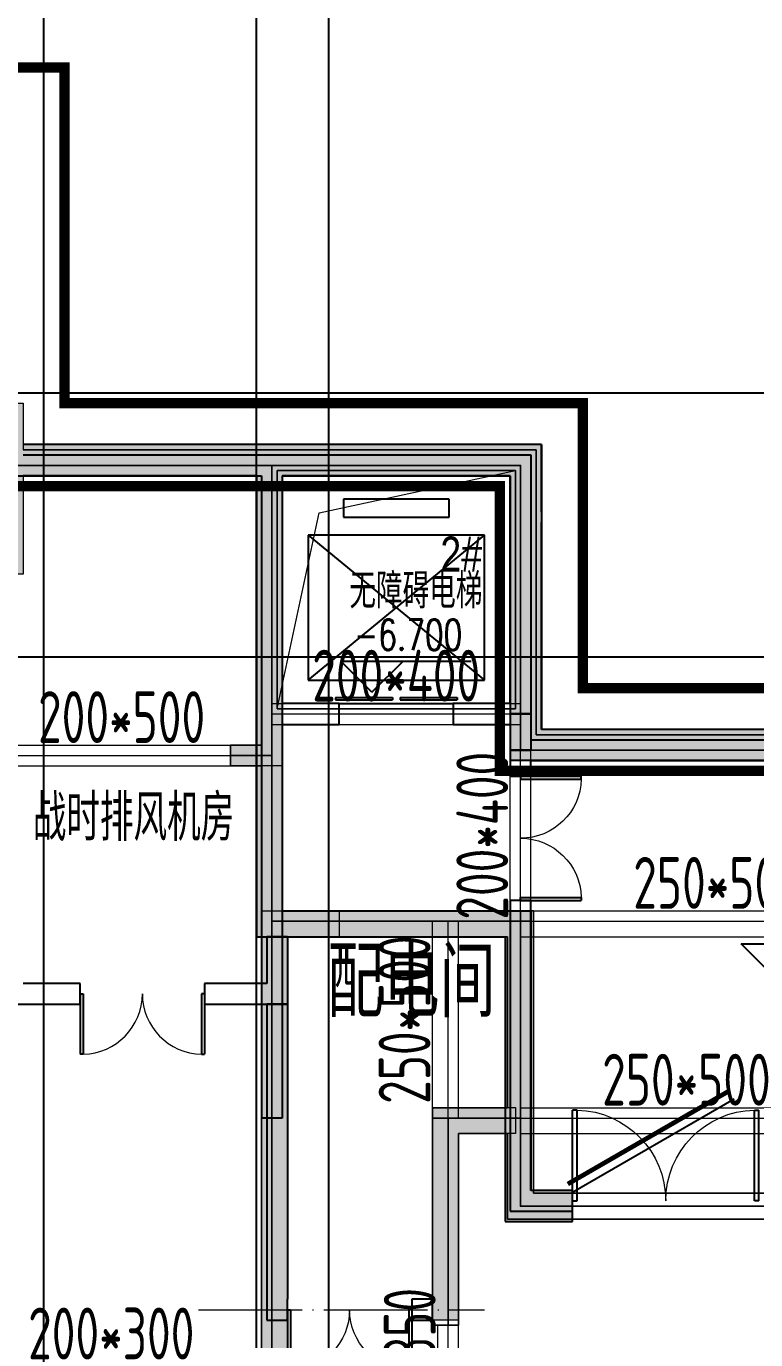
# Model space of a CAD drawing. Extents: x 369444 to 684549, y -549309 to 575337.
# Drawn here: x 397205 to 404243, y 456117 to 468795 of the extents above; entities that cross this region are included whole.
import ezdxf

# ---------------------------------------------------------------- set-up
doc = ezdxf.new("R2010")
doc.units = 0
doc.header["$LTSCALE"] = 1000
doc.header["$MEASUREMENT"] = 0
doc.linetypes.add('DASH', pattern=[0.35, 0.25, -0.1])
doc.linetypes.add('DOTE', pattern=[2.42, 2, -0.2, 0.02, -0.2])
for name, color, linetype, lineweight, true_color in [('-1-0-1', 7, 'Continuous', 0, 0xc0c0c0), ('-1-1-2', 7, 'Continuous', 0, 0xc0c0c0), ('-2-0-1', 1, 'Continuous', 0, 0xff0000), ('-2-1-2', 9, 'Continuous', 0, 0x808080), ('1-6-1', 7, 'Continuous', 0, 0x55ff55), ('1-6-2', 7, 'Continuous', 0, 0x55ff55), ('12-6-1', 4, 'Continuous', 0, 0x00ffff), ('12-6-2', 4, 'Continuous', 0, 0x00ffff), ('12-6-5', 4, 'Continuous', 0, 0x00ffff), ('22-0-1', 7, 'Continuous', 0, 0x969696), ('22-0-2', 7, 'Continuous', 0, 0x969696)]:
    doc.layers.add(name, color=color, linetype=linetype, lineweight=lineweight, true_color=true_color)
for name, color, linetype in [('DIM_ELEV', 3, 'Continuous'), ('DOTE', 1, 'Continuous'), ('EVTR', 2, 'Continuous'), ('HS-A-轮廓线-地下室', 3, 'DASH'), ('PUB_HATCH', 8, 'Continuous'), ('PUB_TEXT', 7, 'Continuous'), ('WALL', 9, 'Continuous'), ('WINDOW', 4, 'Continuous'), ('二期轮廓线', 8, 'DASH'), ('人防墙', 7, 'Continuous'), ('防火分区线', 7, 'Continuous')]:
    doc.layers.add(name, color=color, linetype=linetype)
doc.layers.add('DOTE2', color=122, linetype='DOTE', lineweight=9)
doc.layers.add('TEXT', color=7, linetype='Continuous', lineweight=13)
doc.styles.add('_HZTXT', font='txt.shx', dxfattribs={"width": 0.8, "bigfont": 'HZTXT.shx'})
doc.styles.add('_TCH_DIM', font='SIMPLEX', dxfattribs={"bigfont": 'GBCBIG'})
doc.styles.add('HNSJY', font='hnsjy-07.shx', dxfattribs={"width": 0.8, "bigfont": 'hnsjy-hz.shx'})
doc.styles.add('yjkcad', font='yjkeng.shx', dxfattribs={"width": 0.7, "height": 250, "bigfont": 'yjkchn.shx'})

# ---------------------------------------------------------------- blocks, each defined once
blk = doc.blocks.new('$DorLib2D$00000002')
for p, q in [((-0.5, 0), (-0.5, 0.4875)), ((-0.475, 0.4875), (-0.5, 0.4875)), ((-0.475, 0), (-0.475, 0.4875)), ((0.475, 0), (0.475, 0.4875)), ((0.475, 0.4875), (0.5, 0.4875)), ((0.5, 0), (0.5, 0.4875)), ((-0.5, 0), (-0.475, 0)), ((0.5, 0), (0.475, 0))]:
    blk.add_line(p, q)
at = {"lineweight": 13}
for centre, start, end in [((-0.4875, 0), 0, 88.53072), ((0.4875, 0), 91.46928, 180)]:
    blk.add_arc(centre, 0.4875, start, end, dxfattribs=at)
blk = doc.blocks.new('$DORLIB2D$00000127')
at = {"color": 0}
for points in [[(-0.533, 0.795), (-0.533, 0.69)], [(-0.033, 0.795), (-0.533, 0.795)], [(-0.033, 0.795), (-0.033, 0.69)], [(0.533, 0.795), (0.033, 0.795)], [(0.033, 0.795), (0.033, 0.69)], [(0.533, 0.795), (0.533, 0.69)], [(-0.033, 0.69), (-0.533, 0.69)], [(0.533, 0.69), (0.033, 0.69)], [(0.5, 0.5), (-0.5, 0.5)]]:
    blk.add_lwpolyline(points, dxfattribs=at)
blk = doc.blocks.new('$DorLib2D$00000194')
at = {"color": 0}
blk.add_line((-0.5, 0.075), (0.366, 0.575), dxfattribs=at)
at = {"color": 0, "const_width": 0.025}
blk.add_lwpolyline([(-0.525, 0.1183), (0.341, 0.6183)], dxfattribs=at)

msp = doc.modelspace()

# ---------------------------------------------------------------- hatches: boundary and pattern name
at = {"layer": 'PUB_HATCH'}
h = msp.add_hatch(color=256, dxfattribs=at)
h.dxf.hatch_style = 1
h.paths.add_polyline_path([(433674.5, 461707), (433674.5, 462107), (434074.5, 462107), (434074.5, 461707)], flags=17)
h.paths.add_polyline_path([(405174.5, 461707), (405174.5, 462107), (404774.5, 462107), (404774.5, 461707)], flags=17)
h.paths.add_polyline_path([(419974.5, 457857), (420074.5, 457857), (420074.5, 458357), (419574.5, 458357), (419574.5, 457857), (419724.5, 457857)], flags=17)
h.paths.add_polyline_path([(420174.5, 458357), (419574.5, 458357), (419574.5, 455257), (419974.5, 455257), (419974.5, 455457), (419824.5, 455457), (419824.5, 458107), (420174.5, 458107)])
h.paths.add_polyline_path([(399474.5, 455257), (399474.5, 460257), (400224.5, 460257), (400224.5, 460007), (399724.5, 460007), (399724.5, 455257)])
h.paths.add_polyline_path([(409249.5, 456957), (409249.5, 460257), (409499.5, 460257), (409499.5, 456957)])
h.paths.add_polyline_path([(393024.5, 457657), (393024.5, 452107), (393524.5, 452107), (393524.5, 451857), (392774.5, 451857), (392774.5, 457657)])
h.paths.add_polyline_path([(396324.5, 451857), (395424.5, 451857), (395424.5, 452107), (396324.5, 452107), (396324.5, 454357), (396574.5, 454357), (396574.5, 452107), (397124.5, 452107), (397124.5, 451857)])
h.paths.add_polyline_path([(402924.5, 453557), (402924.5, 451107), (403824.5, 451107), (403824.5, 450857), (402674.5, 450857), (402674.5, 453557)])
h.paths.add_polyline_path([(405624.5, 459557), (405624.5, 460257), (407674.5, 460257), (407674.5, 460007), (405874.5, 460007), (405874.5, 459557)])
h.paths.add_polyline_path([(416074.5, 453557), (416074.5, 450857), (414924.5, 450857), (414924.5, 451107), (415824.5, 451107), (415824.5, 453557)])
h.paths.add_polyline_path([(413574.5, 458107), (413074.5, 458107), (413074.5, 455457), (413274.5, 455457), (413274.5, 455257), (412824.5, 455257), (412824.5, 458357), (413574.5, 458357)])
h.paths.add_polyline_path([(419274.5, 453557), (419274.5, 450857), (418624.5, 450857), (418624.5, 451107), (419024.5, 451107), (419024.5, 453557)])
h.paths.add_polyline_path([(406974.5, 461656.8), (406974.5, 462557), (410374.5, 462557), (410374.5, 461656.8), (410174.5, 461656.8), (410174.5, 462357), (407174.5, 462357), (407174.5, 461656.7)], flags=17)
h.paths.add_polyline_path([(405274.5, 455457), (405674.5, 455457), (405674.5, 458107), (405174.5, 458107), (405174.5, 458357), (405874.5, 458357), (405874.5, 455257), (405274.5, 455257)])
h.paths.add_polyline_path([(399724.5, 451107), (400124.5, 451107), (400124.5, 450857), (399474.5, 450857), (399474.5, 451857), (398924.5, 451857), (398924.5, 452107), (399474.5, 452107), (399474.5, 453757), (399724.5, 453757), (399724.5, 452107)])
h.paths.add_polyline_path([(405924.5, 451107), (406124.5, 451107), (406124.5, 450857), (405924.5, 450857), (405524.5, 450857), (405524.5, 451107), (405674.5, 451107), (405674.5, 453557), (405924.5, 453557)])
h.paths.add_polyline_path([(418674.5, 458357), (419274.5, 458357), (419274.5, 455257), (418874.5, 455257), (418874.5, 455457), (419024.5, 455457), (419024.5, 458107), (418674.5, 458107)])
h.paths.add_polyline_path([(396324.5, 456907), (396324.5, 457407), (394524.5, 457407), (394524.5, 457657), (396574.5, 457657), (396574.5, 456907)])
h.paths.add_polyline_path([(401924.5, 458107), (401374.5, 458107), (401374.5, 456307), (401124.5, 456307), (401124.5, 458357), (401924.5, 458357)])
h.paths.add_polyline_path([(410174.5, 464207), (410174.5, 464757), (407974.5, 464757), (407974.5, 464207), (407774.5, 464207), (407774.5, 464957), (410374.5, 464957), (410374.5, 464207)], flags=17)
h.paths.add_polyline_path([(413074.5, 451107), (413224.5, 451107), (413224.5, 450857), (412824.5, 450857), (412624.5, 450857), (412624.5, 451107), (412824.5, 451107), (412824.5, 453557), (413074.5, 453557)])
h.paths.add_polyline_path([(439124.5, 455257), (439124.5, 460007), (438624.5, 460007), (438624.5, 460257), (439374.5, 460257), (439374.5, 455257)])
h.paths.add_polyline_path([(429349.5, 456957), (429349.5, 460257), (429599.5, 460257), (429599.5, 456957)])
h.paths.add_polyline_path([(446074.5, 457657), (446074.5, 451857), (445324.5, 451857), (445324.5, 452107), (445824.5, 452107), (445824.5, 457657)])
h.paths.add_polyline_path([(441724.5, 451857), (441724.5, 452107), (442274.5, 452107), (442274.5, 454357), (442524.5, 454357), (442524.5, 452107), (443424.5, 452107), (443424.5, 451857), (442524.5, 451857)])
h.paths.add_polyline_path([(432974.5, 459557), (432974.5, 460007), (431174.5, 460007), (431174.5, 460257), (433224.5, 460257), (433224.5, 459557)])
h.paths.add_polyline_path([(423024.5, 453557), (423024.5, 451107), (423924.5, 451107), (423924.5, 450857), (422774.5, 450857), (422774.5, 453557)])
h.paths.add_polyline_path([(425274.5, 458357), (426024.5, 458357), (426024.5, 455257), (425574.5, 455257), (425574.5, 455457), (425774.5, 455457), (425774.5, 458107), (425274.5, 458107)])
h.paths.add_polyline_path([(419824.5, 453557), (419824.5, 451107), (420224.5, 451107), (420224.5, 450857), (419574.5, 450857), (419574.5, 453557)])
h.paths.add_polyline_path([(431674.5, 461656.8), (431674.5, 462357), (428674.5, 462357), (428674.5, 461656.8), (428474.5, 461656.8), (428474.5, 462557), (431874.5, 462557), (431874.5, 461656.8)], flags=17)
h.paths.add_polyline_path([(433574.5, 455257), (432974.5, 455257), (432974.5, 458357), (433674.5, 458357), (433674.5, 458107), (433174.5, 458107), (433174.5, 455457), (433574.5, 455457)])
h.paths.add_polyline_path([(439124.5, 452107), (439124.5, 453757), (439374.5, 453757), (439374.5, 452107), (439924.5, 452107), (439924.5, 451857), (439374.5, 451857), (439374.5, 450857), (438724.5, 450857), (438724.5, 451107), (439124.5, 451107)])
h.paths.add_polyline_path([(444324.5, 457407), (442524.5, 457407), (442524.5, 456907), (442274.5, 456907), (442274.5, 457657), (444324.5, 457657)])
h.paths.add_polyline_path([(432924.5, 453557), (433174.5, 453557), (433174.5, 451107), (433324.5, 451107), (433324.5, 450857), (432924.5, 450857), (432724.5, 450857), (432724.5, 451107), (432924.5, 451107)])
h.paths.add_polyline_path([(436924.5, 458357), (437724.5, 458357), (437724.5, 456307), (437474.5, 456307), (437474.5, 458107), (436924.5, 458107)])
h.paths.add_polyline_path([(436174.5, 453557), (436174.5, 450857), (435024.5, 450857), (435024.5, 451107), (435924.5, 451107), (435924.5, 453557)])
h.paths.add_polyline_path([(428474.5, 464207), (428474.5, 464957), (431074.5, 464957), (431074.5, 464207), (430874.5, 464207), (430874.5, 464757), (428674.5, 464757), (428674.5, 464207)], flags=17)
h.paths.add_polyline_path([(429349.5, 451107), (429349.5, 454357), (429599.5, 454357), (429599.5, 451107), (430324.5, 451107), (430324.5, 450857), (429349.5, 450857), (428624.5, 450857), (428624.5, 451107)])
h.paths.add_polyline_path([(425774.5, 453557), (426024.5, 453557), (426024.5, 451107), (426224.5, 451107), (426224.5, 450857), (426024.5, 450857), (425624.5, 450857), (425624.5, 451107), (425774.5, 451107)])
h.paths.add_polyline_path([(413074.5, 461657.3), (413324.5, 461657.3), (413324.5, 462157.3), (412824.5, 462157.3), (412824.5, 461657.3)], flags=17)
h.paths.add_polyline_path([(425774.5, 461657), (426024.5, 461657), (426024.5, 462157), (425524.5, 462157), (425524.5, 461657)], flags=17)
edge = h.paths.add_edge_path()
edge.add_line((413074.5, 461657), (413074.5, 460057))
edge.add_line((413074.5, 460057), (411074.5, 460057))
edge.add_line((411074.5, 460057), (411074.5, 460257))
edge.add_line((411074.5, 460257), (412824.5, 460257))
edge.add_line((412824.5, 460257), (412824.5, 461657.3))
edge.add_line((404774.5, 461707), (401874.5, 461707))
edge.add_line((401874.5, 461707), (401874.5, 464457))
edge.add_line((401874.5, 464457), (399674.5, 464457))
edge.add_line((399674.5, 464457), (399674.5, 461657))
edge.add_line((399674.5, 461657), (399174.5, 461657))
edge.add_line((399174.5, 461657), (399174.5, 461857))
edge.add_line((399174.5, 461857), (399474.5, 461857))
edge.add_line((399474.5, 461857), (399474.5, 464457))
edge.add_line((399474.5, 464457), (397174.5, 464457))
edge.add_line((397174.5, 464457), (397174.5, 463507))
edge.add_line((397174.5, 463507), (396924.5, 463507))
edge.add_line((396924.5, 463507), (396924.5, 464457))
edge.add_line((396924.5, 464457), (396924.5, 464907))
edge.add_line((396924.5, 464907), (392224.5, 464907))
edge.add_line((392224.5, 464907), (392224.5, 461907))
edge.add_line((392224.5, 461907), (393024.5, 461907))
edge.add_line((393024.5, 461907), (393024.5, 461157))
edge.add_line((393024.5, 461157), (392774.5, 461157))
edge.add_line((392774.5, 461157), (392774.5, 461657))
edge.add_line((392774.5, 461657), (391974.5, 461657))
edge.add_line((391974.5, 461657), (391974.5, 465157))
edge.add_line((391974.5, 465157), (397174.5, 465157))
edge.add_line((397174.5, 465157), (397174.5, 464707))
edge.add_line((397174.5, 464707), (399674.5, 464707))
edge.add_line((399674.5, 464707), (402124.5, 464707))
edge.add_line((402124.5, 464707), (402124.5, 461957))
edge.add_line((402124.5, 461957), (404774.5, 461957))
edge.add_line((426024.5, 461657), (426024.5, 460257))
edge.add_line((426024.5, 460257), (427774.5, 460257))
edge.add_line((427774.5, 460257), (427774.5, 460057))
edge.add_line((427774.5, 460057), (425774.5, 460057))
edge.add_line((425774.5, 460057), (425774.5, 461657))
edge.add_line((434074.5, 461957), (436724.5, 461957))
edge.add_line((436724.5, 461957), (436724.5, 464707))
edge.add_line((436724.5, 464707), (439174.5, 464707))
edge.add_line((439174.5, 464707), (441674.5, 464707))
edge.add_line((441674.5, 464707), (441674.5, 465157))
edge.add_line((441674.5, 465157), (446874.5, 465157))
edge.add_line((446874.5, 465157), (446874.5, 461657))
edge.add_line((446874.5, 461657), (446074.5, 461657))
edge.add_line((446074.5, 461657), (446074.5, 461157))
edge.add_line((446074.5, 461157), (445824.5, 461157))
edge.add_line((445824.5, 461157), (445824.5, 461907))
edge.add_line((445824.5, 461907), (446624.5, 461907))
edge.add_line((446624.5, 461907), (446624.5, 464907))
edge.add_line((446624.5, 464907), (441924.5, 464907))
edge.add_line((441924.5, 464907), (441924.5, 464457))
edge.add_line((441924.5, 464457), (441924.5, 463507))
edge.add_line((441924.5, 463507), (441674.5, 463507))
edge.add_line((441674.5, 463507), (441674.5, 464457))
edge.add_line((441674.5, 464457), (439374.5, 464457))
edge.add_line((439374.5, 464457), (439374.5, 461857))
edge.add_line((439374.5, 461857), (439674.5, 461857))
edge.add_line((439674.5, 461857), (439674.5, 461657))
edge.add_line((439674.5, 461657), (439174.5, 461657))
edge.add_line((439174.5, 461657), (439174.5, 464457))
edge.add_line((439174.5, 464457), (436974.5, 464457))
edge.add_line((436974.5, 464457), (436974.5, 461707))
edge.add_line((436974.5, 461707), (434074.5, 461707))
edge.add_line((405174.5, 462107), (405174.5, 467557))
edge.add_line((405174.5, 467557), (412274.5, 467557))
edge.add_line((412274.5, 467557), (412274.5, 464707))
edge.add_line((412274.5, 464707), (412824.5, 464707))
edge.add_line((412824.5, 464707), (412824.5, 464307))
edge.add_line((412824.5, 464307), (413074.5, 464307))
edge.add_line((413074.5, 464307), (413074.5, 464957))
edge.add_line((413074.5, 464957), (412524.5, 464957))
edge.add_line((412524.5, 464957), (412524.5, 467557))
edge.add_line((412524.5, 467557), (413374.5, 467557))
edge.add_line((413374.5, 467557), (413374.5, 465557))
edge.add_line((413374.5, 465557), (419424.5, 465557))
edge.add_line((404924.5, 462107), (404924.5, 467807))
edge.add_line((404924.5, 467807), (412274.5, 467807))
edge.add_line((412274.5, 467807), (413624.5, 467807))
edge.add_line((413624.5, 467807), (413624.5, 465807))
edge.add_line((413624.5, 465807), (419424.5, 465807))
edge.add_line((419924.5, 465557), (425474.5, 465557))
edge.add_line((425474.5, 465557), (425474.5, 467557))
edge.add_line((425474.5, 467557), (426324.5, 467557))
edge.add_line((426324.5, 467557), (426324.5, 464957))
edge.add_line((426324.5, 464957), (425774.5, 464957))
edge.add_line((425774.5, 464957), (425774.5, 464307))
edge.add_line((425774.5, 464307), (426024.5, 464307))
edge.add_line((426024.5, 464307), (426024.5, 464707))
edge.add_line((426024.5, 464707), (426574.5, 464707))
edge.add_line((426574.5, 464707), (426574.5, 467557))
edge.add_line((426574.5, 467557), (433674.5, 467557))
edge.add_line((433674.5, 467557), (433674.5, 462107))
edge.add_line((419924.5, 465807), (425224.5, 465807))
edge.add_line((425224.5, 465807), (425224.5, 467807))
edge.add_line((425224.5, 467807), (426574.5, 467807))
edge.add_line((426574.5, 467807), (433924.5, 467807))
edge.add_line((433924.5, 467807), (433924.5, 462107))
h.paths.add_polyline_path([(410224.5, 451107), (410224.5, 450857), (408524.5, 450857), (408524.5, 451107), (409249.5, 451107), (409249.5, 454357), (409499.5, 454357), (409499.5, 451107)])
h = msp.add_hatch(color=256, dxfattribs=at)
h.dxf.hatch_style = 1
h.paths.add_polyline_path([(404924.5, 467807), (404924.5, 462107), (405174.5, 462107), (405174.5, 467557), (412274.5, 467557), (412274.5, 464707), (412824.5, 464707), (412824.5, 464307), (413074.5, 464307), (413074.5, 464957), (412524.5, 464957), (412524.5, 467557), (413674.5, 467557), (413674.5, 465557), (419424.5, 465557), (419424.5, 465807), (413924.5, 465807), (413924.5, 467807), (412274.5, 467807)])
h.paths.add_polyline_path([(433674.5, 467557), (433674.5, 462107), (433924.5, 462107), (433924.5, 467807), (426574.5, 467807), (424924.5, 467807), (424924.5, 465807), (419924.5, 465807), (419924.5, 465557), (425174.5, 465557), (425174.5, 467557), (426324.5, 467557), (426324.5, 464957), (425774.5, 464957), (425774.5, 464307), (426024.5, 464307), (426024.5, 464707), (426574.5, 464707), (426574.5, 467557)])
h.paths.add_polyline_path([(396124.5, 465157), (396124.5, 464907), (396924.5, 464907), (396924.5, 463507), (397174.5, 463507), (397174.5, 464457), (399474.5, 464457), (399474.5, 461857), (399174.5, 461857), (399174.5, 461657), (399674.5, 461657), (399674.5, 464457), (401874.5, 464457), (401874.5, 461707), (404774.5, 461707), (404774.5, 461957), (402124.5, 461957), (402124.5, 464707), (397174.5, 464707), (397174.5, 465157)])
h.paths.add_polyline_path([(392824.5, 464907), (392824.5, 465157), (391974.5, 465157), (391974.5, 461657), (392774.5, 461657), (392774.5, 461157), (393024.5, 461157), (393024.5, 461907), (392224.5, 461907), (392224.5, 464907)])
for points in [[(399574.6, 464517), (399674.6, 464757), (397174.6, 464757), (397124.6, 464607), (397174.6, 464457), (399424.6, 464457)], [(401874.6, 464457), (402174.6, 464757), (399674.6, 464757), (399574.6, 464517), (399674.6, 464457)], [(402174.6, 464757), (401874.6, 464457), (401874.6, 461707), (402174.6, 462007)], [(399574.6, 464517), (399424.6, 464457), (399424.6, 460007), (399674.6, 460257), (399674.6, 464457)], [(405174.6, 461707), (404874.6, 462007), (402174.6, 462007), (401874.6, 461707)], [(399674.6, 460257), (399424.6, 460007), (401824.6, 460007), (402074.6, 460257)], [(402074.6, 460257), (401824.6, 460007), (401824.6, 457256.9), (402074.6, 457556.9)], [(401824.6, 457256.9), (402474.6, 457256.9), (402474.6, 457556.9), (402074.6, 457556.9)]]:
    msp.add_hatch(color=256, dxfattribs=at).paths.add_polyline_path(points)

# ---------------------------------------------------------------- linework, layer by layer
at = {"layer": '-1-0-1', "color": 0}
for p in [(399574.4, 464556.9, -3600), (401974.4, 464556.9, -3600), (399574.4, 462156.9, -3600), (401974.4, 462156.9, -3600), (399174.4, 461756.9, -3600), (399574.4, 461756.9, -3600), (401974.4, 461806.9, -3600), (399574.4, 460156.9, -3600), (400174.4, 460156.9, -3600), (401274.4, 460156.9, -3600), (401974.4, 460156.9, -3600), (399574.4, 458256.9, -3600), (401274.4, 458256.9, -3600), (401974.4, 458256.9, -3600), (401974.4, 457407.1, -3600), (402474.3, 457407.1, -3600), (404049.4, 457407.1, -3600), (401274.4, 456256.9, -3600)]:
    msp.add_point(p, dxfattribs=at)
at = {"layer": '-1-1-2', "color": 0}
for p, q in [((399574.4, 464556.9, -3600), (399574.4, 464556.9)), ((401974.4, 464556.9, -3600), (401974.4, 464556.9)), ((399574.4, 462156.9, -3600), (399574.4, 462156.9)), ((401974.4, 462156.9, -3600), (401974.4, 462156.9)), ((399174.4, 461756.9, -3600), (399174.4, 461756.9)), ((399574.4, 461756.9, -3600), (399574.4, 461756.9)), ((401974.4, 461806.9, -3600), (401974.4, 461806.9)), ((399574.4, 460156.9, -3600), (399574.4, 460156.9)), ((400174.4, 460156.9, -3600), (400174.4, 460156.9)), ((401274.4, 460156.9, -3600), (401274.4, 460156.9)), ((401974.4, 460156.9, -3600), (401974.4, 460156.9)), ((399574.4, 458256.9, -3600), (399574.4, 458256.9)), ((401274.4, 458256.9, -3600), (401274.4, 458256.9)), ((401974.4, 458256.9, -3600), (401974.4, 458256.9)), ((401974.4, 457407.1, -3600), (401974.4, 457407.1)), ((402474.3, 457407.1, -3600), (402474.3, 457407.1)), ((404049.4, 457407.1, -3600), (404049.4, 457407.1)), ((401274.4, 456256.9, -3600), (401274.4, 456256.9))]:
    msp.add_line(p, q, dxfattribs=at)
at = {"layer": '-2-0-1', "color": 0}
for p, q in [((397074.4, 464556.9, -3600), (399574.4, 464556.9, -3600)), ((399574.4, 464556.9, -3600), (401974.4, 464556.9, -3600)), ((399574.4, 462156.9, -3600), (399574.4, 464556.9, -3600)), ((401974.4, 462156.9, -3600), (401974.4, 464556.9, -3600)), ((399574.4, 462156.9, -3600), (401974.4, 462156.9, -3600)), ((399574.4, 461756.9, -3600), (399574.4, 462156.9, -3600)), ((401974.4, 461806.9, -3600), (401974.4, 462156.9, -3600)), ((397074.4, 461756.9, -3600), (399174.4, 461756.9, -3600)), ((399174.4, 461756.9, -3600), (399574.4, 461756.9, -3600)), ((399574.4, 460156.9, -3600), (399574.4, 461756.9, -3600)), ((401974.4, 461806.9, -3600), (405074.4, 461806.9, -3600)), ((401974.4, 460156.9, -3600), (401974.4, 461806.9, -3600)), ((399574.4, 460156.9, -3600), (400174.4, 460156.9, -3600)), ((399574.4, 458256.9, -3600), (399574.4, 460156.9, -3600)), ((400174.4, 460156.9, -3600), (401274.4, 460156.9, -3600)), ((401274.4, 458256.9, -3600), (401274.4, 460156.9, -3600)), ((401274.4, 460156.9, -3600), (401974.4, 460156.9, -3600)), ((401974.4, 458256.9, -3600), (401974.4, 460156.9, -3600)), ((401974.4, 460156.9, -3600), (405774.4, 460156.9, -3600)), ((399574.4, 455806.9, -3600), (399574.4, 458256.9, -3600)), ((401274.4, 456256.9, -3600), (401274.4, 458256.9, -3600)), ((401274.4, 458256.9, -3600), (401974.4, 458256.9, -3600)), ((401974.4, 457407.1, -3600), (401974.4, 458256.9, -3600)), ((401974.4, 458256.9, -3600), (405174.4, 458256.9, -3600)), ((401974.4, 457407.1, -3600), (402474.3, 457407.1, -3600)), ((402474.3, 457407.1, -3600), (404049.4, 457407.1, -3600)), ((404049.4, 457407.1, -3600), (405774.4, 457407.1, -3600)), ((401274.4, 455356.9, -3600), (401274.4, 456256.9, -3600))]:
    msp.add_line(p, q, dxfattribs=at)
at = {"layer": '-2-1-2', "color": 0}
for p, q in [((397074.4, 464556.9), (399574.4, 464556.9)), ((399574.4, 464556.9), (401974.4, 464556.9)), ((399574.4, 462156.9), (399574.4, 464556.9)), ((401974.4, 462156.9), (401974.4, 464556.9)), ((399574.4, 462156.9), (401974.4, 462156.9)), ((399574.4, 461756.9), (399574.4, 462156.9)), ((401974.4, 461806.9), (401974.4, 462156.9)), ((397074.4, 461756.9), (399174.4, 461756.9)), ((399174.4, 461756.9), (399574.4, 461756.9)), ((399574.4, 460156.9), (399574.4, 461756.9)), ((401974.4, 461806.9), (405074.4, 461806.9)), ((401974.4, 460156.9), (401974.4, 461806.9)), ((399574.4, 460156.9), (400174.4, 460156.9)), ((399574.4, 458256.9), (399574.4, 460156.9)), ((400174.4, 460156.9), (401274.4, 460156.9)), ((401274.4, 458256.9), (401274.4, 460156.9)), ((401274.4, 460156.9), (401974.4, 460156.9)), ((401974.4, 458256.9), (401974.4, 460156.9)), ((401974.4, 460156.9), (405774.4, 460156.9)), ((399574.4, 455806.9), (399574.4, 458256.9)), ((401274.4, 456256.9), (401274.4, 458256.9)), ((401274.4, 458256.9), (401974.4, 458256.9)), ((401974.4, 457407.1), (401974.4, 458256.9)), ((401974.4, 458256.9), (405174.4, 458256.9)), ((401974.4, 457407.1), (402474.3, 457407.1)), ((402474.3, 457407.1), (404049.4, 457407.1)), ((404049.4, 457407.1), (405774.4, 457407.1)), ((401274.4, 455356.9), (401274.4, 456256.9))]:
    msp.add_line(p, q, dxfattribs=at)
at = {"layer": '1-6-1', "color": 0}
for p, q in [((399574.4, 464706.9, -3600), (397174.4, 464706.9, -3600)), ((397174.4, 464706.9), (399574.4, 464706.9)), ((399574.4, 464706.9, -3600), (399574.4, 464706.9)), ((402124.4, 464706.9, -3600), (399574.4, 464706.9, -3600)), ((399574.4, 464706.9), (402124.4, 464706.9)), ((399574.4, 464706.9), (399574.4, 464706.9, -3600)), ((402124.4, 464706.9), (402124.4, 462156.9)), ((402124.4, 464706.9, -3600), (402124.4, 464706.9)), ((402124.4, 462156.9, -3600), (402124.4, 464706.9, -3600)), ((402124.4, 464706.9), (402124.4, 464706.9, -3600)), ((399474.4, 464456.9), (397174.4, 464456.9)), ((397174.4, 464456.9, -3600), (399474.4, 464456.9, -3600)), ((399474.4, 464456.9, -3600), (399474.4, 462156.9, -3600)), ((399474.4, 464456.9), (399474.4, 464456.9, -3600)), ((399474.4, 462156.9), (399474.4, 464456.9)), ((399474.4, 464456.9, -3600), (399474.4, 464456.9)), ((399674.4, 464456.9), (399674.4, 464456.9, -3600)), ((401874.4, 464456.9), (399674.4, 464456.9)), ((399674.4, 464456.9, -3600), (401874.4, 464456.9, -3600)), ((399674.4, 464456.9), (399674.4, 462156.9)), ((399674.4, 464456.9, -3600), (399674.4, 464456.9)), ((399674.4, 462156.9, -3600), (399674.4, 464456.9, -3600)), ((401874.4, 464456.9, -3600), (401874.4, 462156.9, -3600)), ((401874.4, 464456.9), (401874.4, 464456.9, -3600)), ((401874.4, 462156.9), (401874.4, 464456.9)), ((401874.4, 464456.9, -3600), (401874.4, 464456.9)), ((399474.4, 462156.9, -3600), (399474.4, 462156.9)), ((399474.4, 462156.9, -3600), (399474.4, 461856.9, -3600)), ((399474.4, 462156.9), (399474.4, 462156.9, -3600)), ((399474.4, 461856.9), (399474.4, 462156.9)), ((399674.4, 462156.9), (399674.4, 462156.9, -3600)), ((399674.4, 462156.9), (399674.4, 461756.9)), ((399674.4, 462156.9, -3600), (399674.4, 462156.9)), ((399674.4, 461756.9, -3600), (399674.4, 462156.9, -3600)), ((401874.4, 462156.9, -3600), (401874.4, 461706.9, -3600)), ((401874.4, 462156.9), (401874.4, 462156.9, -3600)), ((401874.4, 461706.9), (401874.4, 462156.9)), ((401874.4, 462156.9, -3600), (401874.4, 462156.9)), ((402124.4, 462156.9), (402124.4, 461956.9)), ((402124.4, 462156.9, -3600), (402124.4, 462156.9)), ((402124.4, 461956.9, -3600), (402124.4, 462156.9, -3600)), ((402124.4, 462156.9), (402124.4, 462156.9, -3600)), ((402124.4, 461956.9, -3600), (402124.4, 461956.9)), ((404924.4, 461956.9, -3600), (402124.4, 461956.9, -3600)), ((402124.4, 461956.9), (404924.4, 461956.9)), ((402124.4, 461956.9), (402124.4, 461956.9, -3600)), ((399174.4, 461856.9, -3600), (399174.4, 461856.9)), ((399474.4, 461856.9, -3600), (399174.4, 461856.9, -3600)), ((399174.4, 461856.9), (399474.4, 461856.9)), ((399174.4, 461856.9, -3600), (399174.4, 461656.9, -3600)), ((399174.4, 461856.9), (399174.4, 461856.9, -3600)), ((399174.4, 461656.9), (399174.4, 461856.9)), ((399474.4, 461856.9), (399474.4, 461856.9, -3600)), ((399474.4, 461856.9, -3600), (399474.4, 461856.9)), ((399674.4, 461756.9), (399674.4, 460256.9)), ((399674.4, 461756.9, -3600), (399674.4, 461756.9)), ((399674.4, 460256.9, -3600), (399674.4, 461756.9, -3600)), ((399674.4, 461756.9), (399674.4, 461756.9, -3600)), ((399174.4, 461656.9), (399174.4, 461656.9, -3600)), ((399474.4, 461656.9), (399174.4, 461656.9)), ((399174.4, 461656.9, -3600), (399474.4, 461656.9, -3600)), ((399174.4, 461656.9, -3600), (399174.4, 461656.9)), ((399474.4, 461656.9, -3600), (399474.4, 460156.9, -3600)), ((399474.4, 461656.9), (399474.4, 461656.9, -3600)), ((399474.4, 460156.9), (399474.4, 461656.9)), ((399474.4, 461656.9, -3600), (399474.4, 461656.9)), ((401874.4, 461706.9), (401874.4, 461706.9, -3600)), ((405174.4, 461706.9), (401874.4, 461706.9)), ((401874.4, 461706.9, -3600), (405174.4, 461706.9, -3600)), ((401874.4, 461706.9, -3600), (401874.4, 461706.9)), ((399674.4, 460256.9), (399674.4, 460256.9, -3600)), ((399674.4, 460256.9, -3600), (399674.4, 460256.9)), ((400174.4, 460256.9, -3600), (399674.4, 460256.9, -3600)), ((399674.4, 460256.9), (400174.4, 460256.9)), ((400174.4, 460256.9, -3600), (400174.4, 460256.9)), ((401274.4, 460256.9, -3600), (400174.4, 460256.9, -3600)), ((400174.4, 460256.9), (401274.4, 460256.9)), ((400174.4, 460256.9), (400174.4, 460256.9, -3600)), ((401274.4, 460256.9, -3600), (401274.4, 460256.9)), ((402099.4, 460256.9, -3600), (401274.4, 460256.9, -3600)), ((401274.4, 460256.9), (402099.4, 460256.9)), ((401274.4, 460256.9), (401274.4, 460256.9, -3600)), ((402099.4, 460256.9), (402099.4, 458256.9)), ((402099.4, 460256.9, -3600), (402099.4, 460256.9)), ((402099.4, 458256.9, -3600), (402099.4, 460256.9, -3600)), ((402099.4, 460256.9), (402099.4, 460256.9, -3600)), ((399474.4, 460156.9, -3600), (399474.4, 460156.9)), ((399474.4, 460156.9, -3600), (399474.4, 458256.9, -3600)), ((399474.4, 460156.9), (399474.4, 460156.9, -3600)), ((399474.4, 458256.9), (399474.4, 460156.9)), ((399724.4, 460006.9), (399724.4, 460006.9, -3600)), ((400174.4, 460006.9), (399724.4, 460006.9)), ((399724.4, 460006.9, -3600), (400174.4, 460006.9, -3600)), ((399724.4, 460006.9), (399724.4, 458256.9)), ((399724.4, 460006.9, -3600), (399724.4, 460006.9)), ((399724.4, 458256.9, -3600), (399724.4, 460006.9, -3600)), ((400174.4, 460006.9), (400174.4, 460006.9, -3600)), ((401274.4, 460006.9), (400174.4, 460006.9)), ((400174.4, 460006.9, -3600), (401274.4, 460006.9, -3600)), ((400174.4, 460006.9, -3600), (400174.4, 460006.9)), ((401274.4, 460006.9), (401274.4, 460006.9, -3600)), ((401849.4, 460006.9), (401274.4, 460006.9)), ((401274.4, 460006.9, -3600), (401849.4, 460006.9, -3600)), ((401274.4, 460006.9, -3600), (401274.4, 460006.9)), ((401849.4, 460006.9, -3600), (401849.4, 458356.9, -3600)), ((401849.4, 460006.9), (401849.4, 460006.9, -3600)), ((401849.4, 458356.9), (401849.4, 460006.9)), ((401849.4, 460006.9, -3600), (401849.4, 460006.9)), ((401124.4, 458356.9, -3600), (401124.4, 456256.9, -3600)), ((401124.4, 458356.9), (401124.4, 458356.9, -3600)), ((401124.4, 456256.9), (401124.4, 458356.9)), ((401124.4, 458356.9, -3600), (401124.4, 458356.9)), ((401849.4, 458356.9, -3600), (401124.4, 458356.9, -3600)), ((401124.4, 458356.9), (401849.4, 458356.9)), ((401849.4, 458356.9, -3600), (401849.4, 458356.9)), ((401849.4, 458356.9), (401849.4, 458356.9, -3600)), ((399474.4, 458256.9, -3600), (399474.4, 458256.9)), ((399474.4, 458256.9, -3600), (399474.4, 455806.9, -3600)), ((399474.4, 458256.9), (399474.4, 458256.9, -3600)), ((399474.4, 455806.9), (399474.4, 458256.9)), ((399724.4, 458256.9), (399724.4, 458256.9, -3600)), ((399724.4, 458256.9), (399724.4, 455806.9)), ((399724.4, 458256.9, -3600), (399724.4, 458256.9)), ((399724.4, 455806.9, -3600), (399724.4, 458256.9, -3600)), ((402099.4, 458256.9), (402099.4, 457532.1)), ((402099.4, 458256.9, -3600), (402099.4, 458256.9)), ((402099.4, 457532.1, -3600), (402099.4, 458256.9, -3600)), ((402099.4, 458256.9), (402099.4, 458256.9, -3600)), ((401374.4, 458106.9), (401374.4, 456256.9)), ((401374.4, 458106.9, -3600), (401374.4, 458106.9)), ((401374.4, 456256.9, -3600), (401374.4, 458106.9, -3600)), ((401374.4, 458106.9), (401374.4, 458106.9, -3600)), ((401849.4, 458106.9), (401374.4, 458106.9)), ((401374.4, 458106.9, -3600), (401849.4, 458106.9, -3600)), ((401849.4, 458106.9, -3600), (401849.4, 457282.1, -3600)), ((401849.4, 458106.9), (401849.4, 458106.9, -3600)), ((401849.4, 457282.1), (401849.4, 458106.9)), ((401849.4, 458106.9, -3600), (401849.4, 458106.9)), ((402099.4, 457532.1, -3600), (402099.4, 457532.1)), ((402474.3, 457532.1, -3600), (402099.4, 457532.1, -3600)), ((402099.4, 457532.1), (402474.3, 457532.1)), ((402099.4, 457532.1), (402099.4, 457532.1, -3600)), ((402474.3, 457532.1, -3600), (402474.3, 457532.1)), ((404049.4, 457532.1, -3600), (402474.3, 457532.1, -3600)), ((402474.3, 457532.1), (404049.4, 457532.1)), ((402474.3, 457532.1), (402474.3, 457532.1, -3600)), ((404049.4, 457532.1, -3600), (404049.4, 457532.1)), ((405674.4, 457532.1, -3600), (404049.4, 457532.1, -3600)), ((404049.4, 457532.1), (405674.4, 457532.1)), ((404049.4, 457532.1), (404049.4, 457532.1, -3600)), ((401849.4, 457282.1), (401849.4, 457282.1, -3600)), ((402474.3, 457282.1), (401849.4, 457282.1)), ((401849.4, 457282.1, -3600), (402474.3, 457282.1, -3600)), ((401849.4, 457282.1, -3600), (401849.4, 457282.1)), ((402474.3, 457282.1), (402474.3, 457282.1, -3600)), ((404049.4, 457282.1), (402474.3, 457282.1)), ((402474.3, 457282.1, -3600), (404049.4, 457282.1, -3600)), ((402474.3, 457282.1, -3600), (402474.3, 457282.1)), ((404049.4, 457282.1), (404049.4, 457282.1, -3600)), ((405674.4, 457282.1), (404049.4, 457282.1)), ((404049.4, 457282.1, -3600), (405674.4, 457282.1, -3600)), ((404049.4, 457282.1, -3600), (404049.4, 457282.1)), ((401124.4, 456256.9, -3600), (401124.4, 456256.9)), ((401124.4, 456256.9, -3600), (401374.4, 456256.9, -3600)), ((401124.4, 456256.9), (401124.4, 456256.9, -3600)), ((401374.4, 456256.9), (401124.4, 456256.9)), ((401374.4, 456256.9), (401374.4, 456256.9, -3600)), ((401374.4, 456256.9, -3600), (401374.4, 456256.9))]:
    msp.add_line(p, q, dxfattribs=at)
at = {"layer": '1-6-2', "color": 0}
for p, q in [((399574.4, 464556.9), (397074.4, 464556.9)), ((397074.4, 464556.9, -3600), (399574.4, 464556.9, -3600)), ((399574.4, 464556.9), (399574.4, 464556.9, -3600)), ((401974.4, 464556.9), (399574.4, 464556.9)), ((399574.4, 464556.9, -3600), (401974.4, 464556.9, -3600)), ((399574.4, 464556.9), (399574.4, 462156.9)), ((399574.4, 464556.9, -3600), (399574.4, 464556.9)), ((399574.4, 462156.9, -3600), (399574.4, 464556.9, -3600)), ((399574.4, 464556.9, -3600), (399574.4, 464556.9)), ((401974.4, 464556.9), (401974.4, 462156.9)), ((401974.4, 464556.9, -3600), (401974.4, 464556.9)), ((401974.4, 462156.9, -3600), (401974.4, 464556.9, -3600)), ((401974.4, 464556.9, -3600), (401974.4, 464556.9)), ((399574.4, 462156.9), (399574.4, 462156.9, -3600)), ((399574.4, 462156.9), (399574.4, 461756.9)), ((399574.4, 462156.9, -3600), (399574.4, 462156.9)), ((399574.4, 461756.9, -3600), (399574.4, 462156.9, -3600)), ((401974.4, 462156.9), (401974.4, 461806.9)), ((401974.4, 462156.9, -3600), (401974.4, 462156.9)), ((401974.4, 461806.9, -3600), (401974.4, 462156.9, -3600)), ((401974.4, 462156.9), (401974.4, 462156.9, -3600)), ((399174.4, 461756.9), (399174.4, 461756.9, -3600)), ((399574.4, 461756.9), (399174.4, 461756.9)), ((399174.4, 461756.9, -3600), (399574.4, 461756.9, -3600)), ((399574.4, 461756.9), (399574.4, 460156.9)), ((399574.4, 461756.9, -3600), (399574.4, 461756.9)), ((399574.4, 460156.9, -3600), (399574.4, 461756.9, -3600)), ((399574.4, 461756.9, -3600), (399574.4, 461756.9)), ((399574.4, 461756.9), (399574.4, 461756.9, -3600)), ((401974.4, 461806.9), (401974.4, 461806.9, -3600)), ((405074.4, 461806.9), (401974.4, 461806.9)), ((401974.4, 461806.9, -3600), (405074.4, 461806.9, -3600)), ((401974.4, 461806.9), (401974.4, 461806.9, -3600)), ((399574.4, 460156.9), (399574.4, 460156.9, -3600)), ((399574.4, 460156.9), (399574.4, 460156.9, -3600)), ((400174.4, 460156.9), (399574.4, 460156.9)), ((399574.4, 460156.9, -3600), (400174.4, 460156.9, -3600)), ((399574.4, 460156.9), (399574.4, 458256.9)), ((399574.4, 460156.9, -3600), (399574.4, 460156.9)), ((399574.4, 458256.9, -3600), (399574.4, 460156.9, -3600)), ((400174.4, 460156.9), (400174.4, 460156.9, -3600)), ((401274.4, 460156.9), (400174.4, 460156.9)), ((400174.4, 460156.9, -3600), (401274.4, 460156.9, -3600)), ((400174.4, 460156.9, -3600), (400174.4, 460156.9)), ((401274.4, 460156.9), (401274.4, 460156.9, -3600)), ((401974.4, 460156.9), (401274.4, 460156.9)), ((401274.4, 460156.9, -3600), (401974.4, 460156.9, -3600)), ((401274.4, 460156.9, -3600), (401274.4, 460156.9)), ((401974.4, 460156.9), (401974.4, 458256.9)), ((401974.4, 460156.9, -3600), (401974.4, 460156.9)), ((401974.4, 458256.9, -3600), (401974.4, 460156.9, -3600)), ((401974.4, 460156.9, -3600), (401974.4, 460156.9)), ((399574.4, 458256.9), (399574.4, 458256.9, -3600)), ((399574.4, 458256.9), (399574.4, 455806.9)), ((399574.4, 458256.9, -3600), (399574.4, 458256.9)), ((399574.4, 455806.9, -3600), (399574.4, 458256.9, -3600)), ((401274.4, 458256.9), (401274.4, 456256.9)), ((401274.4, 458256.9, -3600), (401274.4, 458256.9)), ((401274.4, 456256.9, -3600), (401274.4, 458256.9, -3600)), ((401274.4, 458256.9), (401274.4, 458256.9, -3600)), ((401974.4, 458256.9), (401274.4, 458256.9)), ((401274.4, 458256.9, -3600), (401974.4, 458256.9, -3600)), ((401974.4, 458256.9), (401974.4, 457407.1)), ((401974.4, 458256.9, -3600), (401974.4, 458256.9)), ((401974.4, 457407.1, -3600), (401974.4, 458256.9, -3600)), ((401974.4, 458256.9), (401974.4, 458256.9, -3600)), ((401974.4, 458256.9, -3600), (401974.4, 458256.9)), ((401974.4, 457407.1), (401974.4, 457407.1, -3600)), ((402474.3, 457407.1), (401974.4, 457407.1)), ((401974.4, 457407.1, -3600), (402474.3, 457407.1, -3600)), ((401974.4, 457407.1), (401974.4, 457407.1, -3600)), ((402474.3, 457407.1), (402474.3, 457407.1, -3600)), ((404049.4, 457407.1), (402474.3, 457407.1)), ((402474.3, 457407.1, -3600), (404049.4, 457407.1, -3600)), ((402474.3, 457407.1, -3600), (402474.3, 457407.1)), ((404049.4, 457407.1), (404049.4, 457407.1, -3600)), ((405774.4, 457407.1), (404049.4, 457407.1)), ((404049.4, 457407.1, -3600), (405774.4, 457407.1, -3600)), ((404049.4, 457407.1, -3600), (404049.4, 457407.1)), ((401274.4, 456256.9), (401274.4, 456256.9, -3600))]:
    msp.add_line(p, q, dxfattribs=at)
at = {"layer": '12-6-1', "color": 0}
for p, q in [((399574.4, 462256.9), (399574.4, 462056.9)), ((399574.4, 462256.9, -400), (399574.4, 462256.9)), ((399574.4, 462056.9, -400), (399574.4, 462256.9, -400)), ((399574.4, 462256.9), (401974.4, 462256.9)), ((399574.4, 462256.9, -400), (401974.4, 462256.9, -400)), ((401974.4, 462256.9), (401974.4, 462056.9)), ((401974.4, 462256.9, -400), (401974.4, 462256.9)), ((401974.4, 462056.9, -400), (401974.4, 462256.9, -400)), ((399574.4, 462056.9), (399574.4, 462056.9, -400)), ((399574.4, 462056.9), (401974.4, 462056.9)), ((399574.4, 462056.9, -400), (401974.4, 462056.9, -400)), ((401974.4, 462056.9), (401974.4, 462056.9, -400)), ((397074.4, 461856.9), (399174.4, 461856.9)), ((397074.4, 461856.9, -500), (399174.4, 461856.9, -500)), ((399174.4, 461856.9), (399174.4, 461656.9)), ((399174.4, 461856.9, -500), (399174.4, 461856.9)), ((399174.4, 461656.9, -500), (399174.4, 461856.9, -500)), ((401874.4, 461806.9), (402074.4, 461806.9)), ((401874.4, 461806.9, -400), (401874.4, 461806.9)), ((402074.4, 461806.9, -400), (401874.4, 461806.9, -400)), ((401874.4, 460156.9), (401874.4, 461806.9)), ((401874.4, 460156.9, -400), (401874.4, 461806.9, -400)), ((402074.4, 461806.9), (402074.4, 461806.9, -400)), ((402074.4, 460156.9), (402074.4, 461806.9)), ((402074.4, 460156.9, -400), (402074.4, 461806.9, -400)), ((397074.4, 461656.9), (399174.4, 461656.9)), ((397074.4, 461656.9, -500), (399174.4, 461656.9, -500)), ((399174.4, 461656.9), (399174.4, 461656.9, -500)), ((401974.4, 460256.9), (401974.4, 460006.9)), ((401974.4, 460256.9, -500), (401974.4, 460256.9)), ((401974.4, 460006.9, -500), (401974.4, 460256.9, -500)), ((401974.4, 460256.9), (405774.4, 460256.9)), ((401974.4, 460256.9, -500), (405774.4, 460256.9, -500)), ((401124.4, 460156.9), (401374.4, 460156.9)), ((401124.4, 460156.9, -500), (401124.4, 460156.9)), ((401374.4, 460156.9, -500), (401124.4, 460156.9, -500)), ((401124.4, 458256.9), (401124.4, 460156.9)), ((401124.4, 458256.9, -500), (401124.4, 460156.9, -500)), ((401374.4, 460156.9), (401374.4, 460156.9, -500)), ((401374.4, 458256.9), (401374.4, 460156.9)), ((401374.4, 458256.9, -500), (401374.4, 460156.9, -500)), ((401874.4, 460156.9), (402074.4, 460156.9)), ((401874.4, 460156.9, -400), (401874.4, 460156.9)), ((402074.4, 460156.9, -400), (401874.4, 460156.9, -400)), ((402074.4, 460156.9), (402074.4, 460156.9, -400)), ((401974.4, 460006.9), (401974.4, 460006.9, -500)), ((401974.4, 460006.9), (405774.4, 460006.9)), ((401974.4, 460006.9, -500), (405774.4, 460006.9, -500)), ((401974.4, 458356.9), (401974.4, 458106.9)), ((401974.4, 458356.9, -500), (401974.4, 458356.9)), ((401974.4, 458106.9, -500), (401974.4, 458356.9, -500)), ((401974.4, 458356.9), (405174.4, 458356.9)), ((401974.4, 458356.9, -500), (405174.4, 458356.9, -500)), ((401124.4, 458256.9), (401374.4, 458256.9)), ((401124.4, 458256.9, -500), (401124.4, 458256.9)), ((401374.4, 458256.9, -500), (401124.4, 458256.9, -500)), ((401374.4, 458256.9), (401374.4, 458256.9, -500)), ((401974.4, 458106.9), (401974.4, 458106.9, -500)), ((401974.4, 458106.9), (405174.4, 458106.9)), ((401974.4, 458106.9, -500), (405174.4, 458106.9, -500)), ((401174.4, 456256.9), (401374.4, 456256.9)), ((401174.4, 456256.9, -350), (401174.4, 456256.9)), ((401374.4, 456256.9, -350), (401174.4, 456256.9, -350)), ((401174.4, 455356.9), (401174.4, 456256.9)), ((401174.4, 455356.9, -350), (401174.4, 456256.9, -350)), ((401374.4, 456256.9), (401374.4, 456256.9, -350)), ((401374.4, 455356.9), (401374.4, 456256.9)), ((401374.4, 455356.9, -350), (401374.4, 456256.9, -350))]:
    msp.add_line(p, q, dxfattribs=at)
at = {"layer": '12-6-2', "color": 0}
for p, q in [((399574.4, 462156.9), (401974.4, 462156.9)), ((397074.4, 461756.9), (399174.4, 461756.9)), ((401974.4, 460156.9), (401974.4, 461806.9)), ((401274.4, 458256.9), (401274.4, 460156.9)), ((401974.4, 460156.9), (405774.4, 460156.9)), ((401974.4, 458256.9), (405174.4, 458256.9)), ((401274.4, 455356.9), (401274.4, 456256.9))]:
    msp.add_line(p, q, dxfattribs=at)
at = {"layer": '22-0-1', "color": 0}
for p, q in [((399624.3, 464506.4, -100), (399624.3, 462206.4, -100)), ((401924.3, 464506.4, -100), (399624.3, 464506.4, -100)), ((399624.4, 464506.9, -100), (401924.4, 464506.9, -100)), ((399624.4, 464506.9), (399624.4, 464506.9, -100)), ((401924.4, 464506.9), (399624.4, 464506.9)), ((399624.4, 464506.9, -100), (399624.4, 464506.9)), ((399624.4, 462206.9, -100), (399624.4, 464506.9, -100)), ((399624.4, 464506.9), (399624.4, 462206.9)), ((401924.4, 464506.9, -100), (399624.4, 464506.9, -100)), ((399624.4, 464506.9, -100), (399624.4, 462206.9, -100)), ((401924.4, 464506.9, -100), (399624.4, 464506.9, -100)), ((399624.4, 464506.9, -100), (399624.4, 462206.9, -100)), ((400030.3, 464099.4, -100), (401924.3, 464506.4, -100)), ((401924.4, 464506.9, -100), (401924.4, 464506.9)), ((401924.4, 464506.9, -100), (401924.4, 462206.9, -100)), ((401924.4, 464506.9), (401924.4, 464506.9, -100)), ((401924.4, 462206.9), (401924.4, 464506.9)), ((401924.4, 462206.9, -100), (401924.4, 464506.9, -100)), ((401924.4, 462206.9, -100), (401924.4, 464506.9, -100)), ((399624.3, 462206.4, -100), (400030.3, 464099.4, -100)), ((399624.4, 462206.9, -100), (399624.4, 462206.9)), ((401924.4, 462206.9, -100), (399624.4, 462206.9, -100)), ((399624.4, 462206.9), (401924.4, 462206.9)), ((399624.4, 462206.9), (399624.4, 462206.9, -100)), ((399624.4, 462206.9, -100), (401924.4, 462206.9, -100)), ((399624.4, 462206.9, -100), (401924.4, 462206.9, -100)), ((401924.4, 462206.9, -100), (401924.4, 462206.9)), ((401924.4, 462206.9), (401924.4, 462206.9, -100))]:
    msp.add_line(p, q, dxfattribs=at)
at = {"layer": '22-0-2', "color": 0}
for p, q in [((401924.4, 464506.9, -100), (399624.4, 464506.9, -100)), ((399624.4, 464506.9, -100), (399624.4, 462206.9, -100)), ((401924.4, 462206.9, -100), (401924.4, 464506.9, -100)), ((399624.4, 462206.9, -100), (401924.4, 462206.9, -100))]:
    msp.add_line(p, q, dxfattribs=at)
at = {"layer": 'DIM_ELEV'}
for p, q in [((400540.2, 462368), (400240.2, 462668)), ((400240.2, 462668), (401497.2, 462668)), ((400540.2, 462368), (400840.2, 462668)), ((404401.4, 459638.5), (404101.4, 459938.5)), ((404101.4, 459938.5), (405643.8, 459938.5))]:
    msp.add_line(p, q, dxfattribs=at)
at = {"layer": 'DOTE', "color": 8}
for p, q in [((397374.5, 59364.2), (397374.5, 476704.8)), ((399424.5, 261807), (399424.5, 476704.8)), ((400124.5, 261807), (400124.5, 476704.8))]:
    msp.add_line(p, q, dxfattribs=at)
at = {"layer": 'DOTE', "color": 8, "lineweight": -2}
for p, q in [((377844.4, 465257), (624570.9, 465257)), ((377844.4, 462707), (624570.9, 462707))]:
    msp.add_line(p, q, dxfattribs=at)
at = {"layer": 'DOTE2', "linetype": 'DOTE', "ltscale": 0.5}
msp.add_lwpolyline([(398866.3, 456407), (401624.5, 456407)], dxfattribs=at)
at = {"layer": 'EVTR'}
for p, q in [((400264.5, 464232), (400264.5, 464057)), ((401284.5, 464232), (400264.5, 464232)), ((401284.5, 464057), (401284.5, 464232)), ((400264.5, 464057), (401284.5, 464057)), ((399924.5, 463882), (399924.5, 462482)), ((401624.5, 463882), (399924.5, 463882)), ((399924.5, 463882), (401624.5, 462482)), ((399924.5, 462482), (401624.5, 463882)), ((401624.5, 462482), (401624.5, 463882)), ((399924.5, 462482), (401624.5, 462482))]:
    msp.add_line(p, q, dxfattribs=at)
at = {"layer": 'HS-A-轮廓线-地下室', "lineweight": -2, "ltscale": 8}
msp.add_lwpolyline([(441624.5, 464757), (436674.5, 464757), (436674.5, 462007), (433974.5, 462007), (433974.5, 467857), (433974.5, 467857), (424874.5, 467857), (424874.5, 465807), (413974.5, 465807), (413974.5, 467857), (404874.5, 467857), (404874.5, 462007), (402174.5, 462007), (402174.5, 464757), (397174.5, 464757)], dxfattribs=at)
at = {"layer": 'PUB_HATCH', "lineweight": 0, "ltscale": 1}
msp.add_lwpolyline([(404774.5, 461707), (401874.5, 461707), (401874.5, 464457), (399674.5, 464457), (399674.5, 461657), (399174.5, 461657), (399174.5, 461857), (399474.5, 461857), (399474.5, 464457), (397174.5, 464457), (397174.5, 463507), (396924.5, 463507), (396924.5, 464457), (396924.5, 464907), (396124.5, 464907), (396124.5, 465157), (397174.5, 465157), (397174.5, 464707), (399674.5, 464707), (402124.5, 464707), (402124.5, 461957), (404774.5, 461957)], dxfattribs=at)
for points in [[(399474.5, 455257), (399474.5, 460257), (400224.5, 460257), (400224.5, 460007), (399724.5, 460007), (399724.5, 455257)], [(401924.5, 458107), (401374.5, 458107), (401374.5, 456307), (401124.5, 456307), (401124.5, 458357), (401924.5, 458357)]]:
    msp.add_lwpolyline(points, close=True, dxfattribs=at)
at = {"layer": 'WALL'}
for p, q in [((397174.5, 464657), (399574.5, 464657)), ((399674.6, 464757), (397174.6, 464757)), ((399574.5, 464657), (402074.5, 464657)), ((402174.6, 464757), (399674.6, 464757)), ((402074.5, 464657), (402074.5, 462157)), ((402174.6, 464757), (402174.6, 462007)), ((396974.5, 464457), (399474.5, 464457)), ((399424.6, 464457), (397174.6, 464457)), ((399424.6, 464457), (399424.6, 460007)), ((399474.5, 464457), (399474.5, 462157)), ((399674.5, 464457), (399674.5, 462257)), ((399674.5, 464457), (401874.5, 464457)), ((401874.6, 464457), (399674.6, 464457)), ((399674.6, 464457), (399674.6, 460257)), ((401874.5, 464457), (401874.5, 462257)), ((401874.6, 464457), (401874.6, 461707)), ((400224.5, 462257), (399674.5, 462257)), ((400224.5, 462057), (400224.5, 462257)), ((401874.5, 462257), (401324.5, 462257)), ((401324.5, 462257), (401324.5, 462057)), ((399474.5, 462157), (399474.5, 458257)), ((401874.5, 462157), (402074.5, 462157)), ((402074.5, 462157), (401874.5, 462157)), ((401874.5, 462157), (401874.5, 461807)), ((402074.5, 462157), (402074.5, 461807)), ((402074.5, 462157), (402074.5, 462157)), ((402074.5, 462157), (402074.5, 461907)), ((399674.5, 462057), (400224.5, 462057)), ((399674.5, 462057), (399674.5, 458257)), ((401324.5, 462057), (401874.5, 462057)), ((401874.5, 462057), (401874.5, 461807)), ((404874.6, 462007), (402174.6, 462007)), ((402074.5, 461907), (404774.7, 461907)), ((402074.5, 461807), (401874.5, 461807)), ((401874.5, 461807), (402074.5, 461807)), ((401874.5, 461807), (401874.5, 461557)), ((405174.6, 461707), (401874.6, 461707)), ((402074.5, 461707), (404774.7, 461707)), ((402074.5, 461557), (402074.5, 461707)), ((401874.5, 461557), (402074.5, 461557)), ((402074.5, 460357), (401874.5, 460357)), ((401874.5, 460357), (401874.5, 457356.9)), ((402074.5, 457556.9), (402074.5, 460357)), ((399674.6, 460257), (402074.6, 460257)), ((402074.6, 460257), (402074.6, 457556.9)), ((399424.6, 460007), (401824.6, 460007)), ((399524.6, 460007), (399524.6, 459557)), ((399724.6, 460007), (399524.6, 460007)), ((399724.6, 460007), (399724.6, 459357)), ((401824.6, 460007), (401824.6, 457256.9)), ((397724.6, 459557), (397174.6, 459557)), ((397724.6, 459357), (397724.6, 459557)), ((399524.6, 459557), (398924.6, 459557)), ((398924.6, 459557), (398924.6, 459357)), ((396974.6, 459357), (397724.6, 459357)), ((398924.6, 459357), (399724.6, 459357)), ((399524.5, 459357), (399524.5, 456307)), ((399724.5, 459357), (399524.5, 459357)), ((399724.5, 459357), (399724.5, 456507)), ((399674.5, 458257), (399474.5, 458257)), ((402474.5, 457556.9), (402074.5, 457556.9)), ((402474.6, 457556.9), (402074.6, 457556.9)), ((402474.5, 457356.9), (402474.5, 457556.9)), ((402474.6, 457256.9), (402474.6, 457556.9)), ((401874.5, 457356.9), (402474.5, 457356.9)), ((401824.6, 457256.9), (402474.6, 457256.9)), ((399724.5, 456307), (399724.5, 456507)), ((401124.5, 456507), (400924.5, 456507)), ((400924.5, 456507), (400924.5, 456307)), ((401124.5, 456307), (401124.5, 456507)), ((399524.5, 456307), (399724.5, 456307)), ((400924.5, 456307), (401124.5, 456307))]:
    msp.add_line(p, q, dxfattribs=at)
at = {"layer": '二期轮廓线', "ltscale": 6}
msp.add_lwpolyline([(441624.6, 464757), (436674.6, 464757), (436674.7, 462007), (433974.7, 462007), (433974.6, 467857), (433974.6, 467857), (424874.6, 467857), (424874.7, 465807), (413974.7, 465807), (413974.7, 467857), (404874.6, 467857), (404874.7, 462007), (402174.7, 462007), (402174.6, 464757), (397174.6, 464757)], dxfattribs=at)
at = {"layer": '人防墙', "color": 3}
for q in [(401874.6, 464457), (401361.3, 462257)]:
    msp.add_line((401874.6, 462257), q, dxfattribs=at)
at = {"layer": '防火分区线', "color": 3, "linetype": 'DASH', "ltscale": 8, "const_width": 100}
for points in [[(388224.4, 468396.8), (397574.4, 468397.7), (397574.4, 465157), (402574.5, 465157), (402574.5, 462407), (404474.5, 462407), (404474.5, 468207), (412874.5, 468207), (412874.5, 465207), (413374.5, 465207), (413374.5, 460507), (417724.5, 460507), (417724.5, 454956.9), (416324.5, 454956.9), (416324.5, 450557), (415574.5, 450557), (415574.5, 428156.9), (415849.5, 428156.9), (415849.5, 423406.9), (418574.5, 423406.9), (418574.5, 409642.7)], [(396774.4, 464357), (401774.5, 464357), (401774.5, 461607), (405274.5, 461607), (405274.5, 467407), (412074.5, 467407), (412074.5, 464407), (412574.5, 464407), (412574.5, 459707), (416924.5, 459707), (416924.5, 455756.9), (415524.5, 455756.9), (415524.5, 451357), (414774.5, 451357), (414774.5, 427356.9), (415049.5, 427356.9), (415049.5, 423057), (415049.5, 422606.9), (417774.5, 422606.9), (417774.5, 408842.7)]]:
    msp.add_lwpolyline(points, dxfattribs=at)

# ---------------------------------------------------------------- block references
at = {"layer": 'WINDOW'}
for name, p, xscale, yscale, zscale in [('$DORLIB2D$00000127', (400774.5, 462157), -1100, 200, 1100), ('$DorLib2D$00000194', (403374.6, 457406.9), 1800, 1800, 1800), ('$DorLib2D$00000002', (403374.5, 457456.9), -1800, 1800, 1800)]:
    msp.add_blockref(name, p, dxfattribs=dict(at, xscale=xscale, yscale=yscale, zscale=zscale))
at = {"layer": 'WINDOW', "yscale": 1200}
for p, xscale, zscale, rotation in [((401974.5, 460957), -1200, -1200, 270), ((398324.6, 459457), 1200, 1200, 180)]:
    msp.add_blockref('$DorLib2D$00000002', p, dxfattribs=dict(at, xscale=xscale, zscale=zscale, rotation=rotation))
at = {"layer": 'WINDOW', "lineweight": -2, "xscale": -1199.999999999991, "yscale": 1199.999999999991, "zscale": 1200, "rotation": 179.9999962661632}
msp.add_blockref('$DorLib2D$00000002', (400324.5, 456407), dxfattribs=at)

# ---------------------------------------------------------------- texts
at = {"color": 2, "style": '_TCH_DIM'}
msp.add_text('战时排风机房', height=450, rotation=0, dxfattribs=at).set_placement((397267.3, 460931.2))
at = {"layer": '12-6-5', "color": 0, "char_height": 500, "attachment_point": 8, "style": 'yjkcad'}
for s, insert in [('200*400', (400774.4, 462276.9)), ('200*500', (398124.4, 461876.9)), ('250*500', (403874.4, 460276.9)), ('250*500', (403574.4, 458376.9)), ('200*300', (398024.4, 455926.9))]:
    msp.add_mtext(s, dxfattribs=dict(at, insert=insert))
at = {"layer": '12-6-5', "color": 0, "char_height": 500, "attachment_point": 8, "rotation": 90, "style": 'yjkcad'}
for s, insert in [('200*400', (401854.4, 460981.9)), ('250*500', (401104.4, 459206.9)), ('200*350', (401154.4, 455806.9))]:
    msp.add_mtext(s, dxfattribs=dict(at, insert=insert))
at = {"layer": 'DIM_ELEV', "color": 7, "style": '_TCH_DIM', "width": 0.705882}
msp.add_text('-6.700', height=297.5, dxfattribs=at).set_placement((400367.2, 462773))
at = {"layer": 'PUB_TEXT', "style": 'HNSJY', "width": 0.8}
for s, p in [('2#', (401200.3, 463531.9)), ('无障碍电梯', (400322.6, 463175.2))]:
    msp.add_text(s, height=337.59, dxfattribs=at).set_placement(p)
at = {"layer": 'TEXT', "color": 3, "style": '_HZTXT', "width": 0.8}
msp.add_text('配电间', height=675, dxfattribs=at).set_placement((400111.7, 459229.6))

doc.saveas('drawing.dxf')
